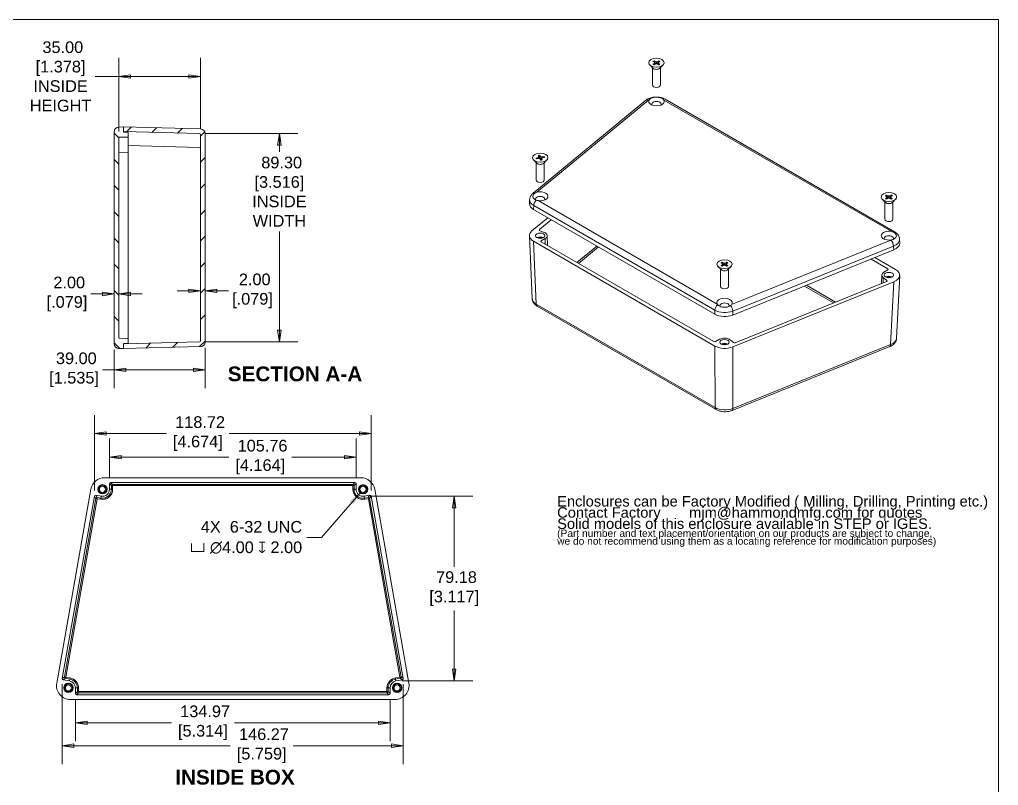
# Model space of a CAD drawing. Header units: millimetres. Extents: x 23 to 674, y 24 to 517.
# Drawn here: x 254.6 to 674.4, y 188.6 to 516.8 of the extents above; entities that cross this region are included whole.
import ezdxf

# ---------------------------------------------------------------- set-up
doc = ezdxf.new("R2010")
doc.units = ezdxf.units.MM
doc.header["$LTSCALE"] = 2.5
doc.linetypes.add('DASHED', pattern=[0.2067, 0.1654, -0.0413])
for name, color, linetype, lineweight in [('Dimension (ANSI)', 7, 'Continuous', 9), ('Hatch (ANSI)', 7, 'Continuous', 9), ('Hidden Narrow (ANSI)', 7, 'DASHED', 9), ('Sketch Geometry (ANSI)', 7, 'Continuous', 9), ('Symbol (ANSI)', 7, 'Continuous', 9), ('Visible (ANSI)', 7, 'Continuous', 9), ('Visible Narrow (ANSI)', 7, 'Continuous', 9)]:
    doc.layers.add(name, color=color, linetype=linetype, lineweight=lineweight)
doc.styles.add('Label Text (ANSI)', font='arialbd.ttf')
doc.styles.add('Note Text (ANSI)', font='arial.ttf')
doc.styles.add('Text Style20', font='arial.ttf')
doc.dimstyles.new('Default - mm (ANSI)', dxfattribs={"dimscale": 2.5, "dimtxt": 2, "dimasz": 2, "dimexe": 3.175, "dimexo": 1, "dimgap": 0.8, "dimtad": 0, "dimtih": 1, "dimtoh": 1, "dimrnd": 1e-08, "dimzin": 4, "dimdsep": 46, "dimtxsty": 'Note Text (ANSI)', "dimblk": 'Filled-1', "dimcen": 0.09, "dimdle": 10, "dimclrd": 256, "dimclre": 256, "dimclrt": 256, "dimadec": 1, "dimazin": 0, "dimtfac": 1.524, "dimtofl": 0, "dimtmove": 0, "dimatfit": 3, "dimfxl": 0, "dimtolj": 1, "dimtzin": 0, "dimlwd": -1, "dimlwe": -1, "dimarcsym": 0})
doc.dimstyles.new('Default - mm (ANSI)-06$7', dxfattribs={"dimscale": 2.5, "dimtxt": 2, "dimasz": 2.5, "dimexe": 3.175, "dimexo": 1.5875, "dimgap": 0.8, "dimtad": 0, "dimtih": 1, "dimtoh": 1, "dimlfac": 0.03937, "dimrnd": 1e-08, "dimzin": 0, "dimdsep": 46, "dimtxsty": 'Note Text (ANSI)', "dimcen": 0.09, "dimdle": 10, "dimclrd": 256, "dimclre": 256, "dimclrt": 256, "dimadec": 0, "dimazin": 0, "dimtfac": 1.524, "dimtofl": 0, "dimtmove": 0, "dimatfit": 3, "dimfxl": 0, "dimtolj": 1, "dimtzin": 0, "dimlwd": -1, "dimlwe": -1, "dimarcsym": 0})

# ---------------------------------------------------------------- blocks, each defined once
blk = doc.blocks.new('Title Blocks HAMMOND')
at = {"layer": 'Sketch Geometry (ANSI)'}
for p, q in [((270, 206.73), (9.35, 206.73)), ((270, 36.2), (270, 206.73))]:
    blk.add_line(p, q, dxfattribs=at)
at = {"layer": 'Symbol (ANSI)', "style": 'Text Style20'}
blk.add_attdef('<TITLE>_001', (224.48, 16.32), '', height=5, dxfattribs=at)
blk = doc.blocks.new('Filled-1')
at = {"color": 0}
for p, q in [((0, 0), (-1, 0.15)), ((-1, 0.15), (-1, -0.15)), ((-1, 0), (0, 0)), ((-1, -0.15), (0, 0))]:
    blk.add_line(p, q, dxfattribs=at)
at = {"color": 0, "flags": 128}
blk.add_lwpolyline([(-1, -0.15), (0, 0), (-1, 0.15), (-1, -0.15)], dxfattribs=at)
at = {"color": 0}
blk.add_solid([(-1, -0.15), (0, 0), (-1, 0.15), (-1, -0.15)], dxfattribs=at)
blk = doc.blocks.new('*D9')
at = {"layer": 'Defpoints', "color": 0, "transparency": 16777216}
for p in [(295.2, 377.89), (334.2, 378.7), (334.2, 366.78)]:
    blk.add_point(p, dxfattribs=at)
at = {"layer": 'Dimension (ANSI)', "transparency": 16777216}
for p, q in [((295.2, 375.39), (295.2, 358.84)), ((334.2, 376.2), (334.2, 358.84)), ((295.2, 366.78), (290.16, 366.78)), ((329.2, 366.78), (300.2, 366.78))]:
    blk.add_line(p, q, dxfattribs=at)
at = {"layer": 'Dimension (ANSI)', "transparency": 16777216, "xscale": 5, "yscale": 5, "zscale": 5, "rotation": 180}
blk.add_blockref('Filled-1', (295.2, 366.78), dxfattribs=at)
at = {"layer": 'Dimension (ANSI)', "transparency": 16777216, "xscale": 5, "yscale": 5, "zscale": 5}
blk.add_blockref('Filled-1', (334.2, 366.78), dxfattribs=at)
at = {"layer": 'Dimension (ANSI)', "transparency": 16777216, "insert": (277.95, 366.78), "char_height": 5, "attachment_point": 5, "style": 'Note Text (ANSI)'}
blk.add_mtext('\\A1; 39.00\\P[1.535]', dxfattribs=at)
blk = doc.blocks.new('*D10')
at = {"layer": 'Defpoints', "color": 0, "transparency": 16777216}
for p in [(331.71, 467.99), (331.71, 378.69), (366.02, 378.69)]:
    blk.add_point(p, dxfattribs=at)
at = {"layer": 'Dimension (ANSI)', "transparency": 16777216}
for p, q in [((334.21, 467.99), (373.96, 467.99)), ((366.02, 462.99), (366.02, 460.16)), ((366.02, 383.69), (366.02, 426.03)), ((334.21, 378.69), (373.96, 378.69))]:
    blk.add_line(p, q, dxfattribs=at)
at = {"layer": 'Dimension (ANSI)', "transparency": 16777216, "xscale": 5, "yscale": 5, "zscale": 5}
for p, rotation in [((366.02, 467.99), 90), ((366.02, 378.69), 270)]:
    blk.add_blockref('Filled-1', p, dxfattribs=dict(at, rotation=rotation))
at = {"layer": 'Dimension (ANSI)', "transparency": 16777216, "insert": (366.02, 443.09), "char_height": 5, "attachment_point": 5, "style": 'Note Text (ANSI)'}
blk.add_mtext('\\A1; 89.30\\P[3.516]{\\PINSIDE \\PWIDTH}', dxfattribs=at)
blk = doc.blocks.new('*D11')
at = {"layer": 'Defpoints', "color": 0, "transparency": 16777216}
for p in [(332.2, 492.49), (297.2, 466.43), (332.2, 467.49)]:
    blk.add_point(p, dxfattribs=at)
at = {"layer": 'Dimension (ANSI)', "transparency": 16777216}
for p, q in [((297.2, 468.93), (297.2, 500.42)), ((332.2, 469.99), (332.2, 500.42)), ((297.2, 492.49), (287.02, 492.49)), ((327.2, 492.49), (302.2, 492.49))]:
    blk.add_line(p, q, dxfattribs=at)
at = {"layer": 'Dimension (ANSI)', "transparency": 16777216, "xscale": 5, "yscale": 5, "zscale": 5, "rotation": 180}
blk.add_blockref('Filled-1', (297.2, 492.49), dxfattribs=at)
at = {"layer": 'Dimension (ANSI)', "transparency": 16777216, "xscale": 5, "yscale": 5, "zscale": 5}
blk.add_blockref('Filled-1', (332.2, 492.49), dxfattribs=at)
at = {"layer": 'Dimension (ANSI)', "transparency": 16777216, "insert": (272.17, 492.49), "char_height": 5, "attachment_point": 5, "style": 'Note Text (ANSI)'}
blk.add_mtext('\\A1; 35.00\\P[1.378]{\\PINSIDE\\PHEIGHT}', dxfattribs=at)
blk = doc.blocks.new('*D25')
at = {"layer": 'Defpoints', "color": 0, "transparency": 16777216}
for p in [(272.89, 234.46), (419.16, 234.46), (419.16, 205.67)]:
    blk.add_point(p, dxfattribs=at)
at = {"layer": 'Dimension (ANSI)', "transparency": 16777216}
for p, q in [((272.89, 231.96), (272.89, 197.73)), ((419.16, 231.96), (419.16, 197.73)), ((277.89, 205.67), (344.93, 205.67)), ((414.16, 205.67), (371.92, 205.67))]:
    blk.add_line(p, q, dxfattribs=at)
at = {"layer": 'Dimension (ANSI)', "transparency": 16777216, "xscale": 5, "yscale": 5, "zscale": 5, "rotation": 180}
blk.add_blockref('Filled-1', (272.89, 205.67), dxfattribs=at)
at = {"layer": 'Dimension (ANSI)', "transparency": 16777216, "xscale": 5, "yscale": 5, "zscale": 5}
blk.add_blockref('Filled-1', (419.16, 205.67), dxfattribs=at)
at = {"layer": 'Dimension (ANSI)', "transparency": 16777216, "insert": (358.43, 205.67), "char_height": 5, "attachment_point": 5, "style": 'Note Text (ANSI)'}
blk.add_mtext('\\A1; 146.27\\P[5.759]', dxfattribs=at)
blk = doc.blocks.new('*D26')
at = {"layer": 'Defpoints', "color": 0, "transparency": 16777216}
for p in [(278.54, 227.99), (413.51, 227.99), (278.54, 215.48)]:
    blk.add_point(p, dxfattribs=at)
at = {"layer": 'Dimension (ANSI)', "transparency": 16777216}
for p, q in [((278.54, 225.49), (278.54, 207.54)), ((413.51, 225.49), (413.51, 207.54)), ((283.54, 215.48), (319.71, 215.48)), ((408.51, 215.48), (346.7, 215.48))]:
    blk.add_line(p, q, dxfattribs=at)
at = {"layer": 'Dimension (ANSI)', "transparency": 16777216, "xscale": 5, "yscale": 5, "zscale": 5, "rotation": 180}
blk.add_blockref('Filled-1', (278.54, 215.48), dxfattribs=at)
at = {"layer": 'Dimension (ANSI)', "transparency": 16777216, "xscale": 5, "yscale": 5, "zscale": 5}
blk.add_blockref('Filled-1', (413.51, 215.48), dxfattribs=at)
at = {"layer": 'Dimension (ANSI)', "transparency": 16777216, "insert": (333.2, 215.48), "char_height": 5, "attachment_point": 5, "style": 'Note Text (ANSI)'}
blk.add_mtext('\\A1; 134.97\\P[5.314]', dxfattribs=at)
blk = doc.blocks.new('*D27')
at = {"layer": 'Defpoints', "color": 0, "transparency": 16777216}
for p in [(405.38, 339.44), (286.66, 312.59), (405.38, 312.59)]:
    blk.add_point(p, dxfattribs=at)
at = {"layer": 'Dimension (ANSI)', "transparency": 16777216}
for p, q in [((286.66, 315.09), (286.66, 347.38)), ((405.38, 315.09), (405.38, 347.38)), ((291.66, 339.44), (317.57, 339.44)), ((400.38, 339.44), (344.5, 339.44))]:
    blk.add_line(p, q, dxfattribs=at)
at = {"layer": 'Dimension (ANSI)', "transparency": 16777216, "xscale": 5, "yscale": 5, "zscale": 5, "rotation": 180}
blk.add_blockref('Filled-1', (286.66, 339.44), dxfattribs=at)
at = {"layer": 'Dimension (ANSI)', "transparency": 16777216, "xscale": 5, "yscale": 5, "zscale": 5}
blk.add_blockref('Filled-1', (405.38, 339.44), dxfattribs=at)
at = {"layer": 'Dimension (ANSI)', "transparency": 16777216, "insert": (331.04, 339.44), "char_height": 5, "attachment_point": 5, "style": 'Note Text (ANSI)'}
blk.add_mtext('\\A1; 118.72\\P[4.674]', dxfattribs=at)
blk = doc.blocks.new('*D28')
at = {"layer": 'Defpoints', "color": 0, "transparency": 16777216}
for p in [(398.9, 329.32), (293.14, 317.99), (398.9, 317.99)]:
    blk.add_point(p, dxfattribs=at)
at = {"layer": 'Dimension (ANSI)', "transparency": 16777216}
for p, q in [((293.14, 320.49), (293.14, 337.26)), ((398.9, 320.49), (398.9, 337.26)), ((298.14, 329.32), (344.33, 329.32)), ((393.9, 329.32), (371.32, 329.32))]:
    blk.add_line(p, q, dxfattribs=at)
at = {"layer": 'Dimension (ANSI)', "transparency": 16777216, "xscale": 5, "yscale": 5, "zscale": 5, "rotation": 180}
blk.add_blockref('Filled-1', (293.14, 329.32), dxfattribs=at)
at = {"layer": 'Dimension (ANSI)', "transparency": 16777216, "xscale": 5, "yscale": 5, "zscale": 5}
blk.add_blockref('Filled-1', (398.9, 329.32), dxfattribs=at)
at = {"layer": 'Dimension (ANSI)', "transparency": 16777216, "insert": (357.82, 329.32), "char_height": 5, "attachment_point": 5, "style": 'Note Text (ANSI)'}
blk.add_mtext('\\A1; 105.76\\P[4.164]', dxfattribs=at)
blk = doc.blocks.new('*D29')
at = {"layer": 'Defpoints', "color": 0, "transparency": 16777216}
for p in [(402.42, 312.58), (415.99, 233.4), (440.99, 233.4)]:
    blk.add_point(p, dxfattribs=at)
at = {"layer": 'Dimension (ANSI)', "transparency": 16777216}
for p, q in [((404.92, 312.58), (448.92, 312.58)), ((440.99, 307.58), (440.99, 282.37)), ((440.99, 238.4), (440.99, 263.61)), ((418.49, 233.4), (448.92, 233.4))]:
    blk.add_line(p, q, dxfattribs=at)
at = {"layer": 'Dimension (ANSI)', "transparency": 16777216, "xscale": 5, "yscale": 5, "zscale": 5}
for p, rotation in [((440.99, 312.58), 90), ((440.99, 233.4), 270)]:
    blk.add_blockref('Filled-1', p, dxfattribs=dict(at, rotation=rotation))
at = {"layer": 'Dimension (ANSI)', "transparency": 16777216, "insert": (440.99, 272.99), "char_height": 5, "attachment_point": 5, "style": 'Note Text (ANSI)'}
blk.add_mtext('\\A1; 79.18\\P[3.117]', dxfattribs=at)
blk = doc.blocks.new('*D33')
at = {"layer": 'Defpoints', "color": 0, "transparency": 16777216}
for p in [(332.2, 407.15), (334.2, 407.15), (332.2, 400.58)]:
    blk.add_point(p, dxfattribs=at)
at = {"layer": 'Dimension (ANSI)', "transparency": 16777216}
for p, q in [((327.2, 400.58), (322.2, 400.58)), ((339.2, 400.58), (344.2, 400.58))]:
    blk.add_line(p, q, dxfattribs=at)
at = {"layer": 'Dimension (ANSI)', "transparency": 16777216, "xscale": 5, "yscale": 5, "zscale": 5}
blk.add_blockref('Filled-1', (332.2, 400.58), dxfattribs=at)
at = {"layer": 'Dimension (ANSI)', "transparency": 16777216, "xscale": 5, "yscale": 5, "zscale": 5, "rotation": 180}
blk.add_blockref('Filled-1', (334.2, 400.58), dxfattribs=at)
at = {"layer": 'Dimension (ANSI)', "transparency": 16777216, "insert": (354.47, 400.58), "char_height": 5, "attachment_point": 5, "style": 'Note Text (ANSI)'}
blk.add_mtext('\\A1; 2.00\\P[.079]', dxfattribs=at)
blk = doc.blocks.new('*D34')
at = {"layer": 'Defpoints', "color": 0, "transparency": 16777216}
for p in [(295.2, 403.9), (297.2, 403.9), (297.2, 399.26)]:
    blk.add_point(p, dxfattribs=at)
at = {"layer": 'Dimension (ANSI)', "transparency": 16777216}
for p, q in [((290.2, 399.26), (285.2, 399.26)), ((302.2, 399.26), (307.2, 399.26))]:
    blk.add_line(p, q, dxfattribs=at)
at = {"layer": 'Dimension (ANSI)', "transparency": 16777216, "xscale": 5, "yscale": 5, "zscale": 5}
blk.add_blockref('Filled-1', (295.2, 399.26), dxfattribs=at)
at = {"layer": 'Dimension (ANSI)', "transparency": 16777216, "xscale": 5, "yscale": 5, "zscale": 5, "rotation": 180}
blk.add_blockref('Filled-1', (297.2, 399.26), dxfattribs=at)
at = {"layer": 'Dimension (ANSI)', "transparency": 16777216, "insert": (274.92, 399.26), "char_height": 5, "attachment_point": 5, "style": 'Note Text (ANSI)'}
blk.add_mtext('\\A1; 2.00\\P[.079]', dxfattribs=at)

msp = doc.modelspace()

# ---------------------------------------------------------------- hatches: boundary and pattern name
at = {"layer": 'Hatch (ANSI)'}
h = msp.add_hatch(dxfattribs=at)
h.set_pattern_fill('ANSI31', color=256, scale=63.5, angle=90.00021, style=0)
h.set_pattern_definition([(135.0002, (0, 0), (-5.61264, -5.61268), [])])
edge = h.paths.add_edge_path()
edge.add_line((295.197, 468.785), (295.197, 377.891))
edge.add_ellipse((297.197, 377.891), major_axis=(-2, 0), ratio=1, start_angle=0, end_angle=88.5)
edge.add_line((297.145, 375.892), (299.197, 375.838))
edge.add_line((299.197, 375.838), (299.197, 377.839))
edge.add_line((299.197, 377.839), (299.197, 378.088))
edge.add_line((299.197, 378.088), (300.954, 378.134))
edge.add_ellipse((300.947, 378.384), major_axis=(0.007, -0.25), ratio=1, start_angle=0, end_angle=88.5)
edge.add_line((301.197, 378.384), (301.197, 379.897))
edge.add_ellipse((300.947, 379.897), major_axis=(0.25, 0), ratio=1, start_angle=0, end_angle=88.5)
edge.add_line((300.954, 380.147), (297.197, 380.245))
edge.add_line((297.197, 380.245), (297.197, 466.431))
edge.add_line((297.197, 466.431), (300.954, 466.529))
edge.add_ellipse((300.947, 466.779), major_axis=(0.007, -0.25), ratio=1, start_angle=0, end_angle=88.5)
edge.add_line((301.197, 466.779), (301.197, 468.292))
edge.add_ellipse((300.947, 468.292), major_axis=(0.25, 0), ratio=1, start_angle=0, end_angle=88.5)
edge.add_line((300.954, 468.542), (299.197, 468.588))
edge.add_line((299.197, 468.588), (299.197, 468.837))
edge.add_line((299.197, 468.837), (299.197, 470.838))
edge.add_line((299.197, 470.838), (297.145, 470.784))
edge.add_ellipse((297.197, 468.785), major_axis=(-0.052, 1.999), ratio=1, start_angle=0, end_angle=88.5)
h = msp.add_hatch(dxfattribs=at)
h.set_pattern_fill('ANSI31', color=256, scale=63.5, style=0)
h.set_pattern_definition([(45, (0, 0), (-5.61266, 5.61266), [])])
edge = h.paths.add_edge_path()
edge.add_ellipse((332.197, 378.703), major_axis=(0.052, -1.999), ratio=1, start_angle=0, end_angle=88.5)
edge.add_line((334.197, 378.703), (334.197, 467.973))
edge.add_ellipse((332.197, 467.973), major_axis=(2, 0), ratio=1, start_angle=0, end_angle=88.5)
edge.add_line((332.25, 469.973), (299.197, 470.838))
edge.add_line((299.197, 470.838), (299.197, 468.837))
edge.add_line((299.197, 468.837), (331.711, 467.986))
edge.add_ellipse((331.697, 467.486), major_axis=(0.013, 0.5), ratio=1, start_angle=271.5, end_angle=360, ccw=False)
edge.add_line((332.197, 467.486), (332.197, 379.19))
edge.add_ellipse((331.697, 379.19), major_axis=(0.5, 0), ratio=1, start_angle=271.5, end_angle=360, ccw=False)
edge.add_line((331.711, 378.69), (299.197, 377.839))
edge.add_line((299.197, 377.839), (299.197, 375.838))
edge.add_line((299.197, 375.838), (332.25, 376.704))

# ---------------------------------------------------------------- linework, layer by layer
at = {"layer": 'Hidden Narrow (ANSI)'}
for centre in [(290.142, 315.534), (401.902, 315.534), (275.537, 230.444), (416.507, 230.444)]:
    msp.add_circle(centre, 1.753, dxfattribs=at)
at = {"layer": 'Visible (ANSI)'}
for p, q in [((526.233, 496.005), (524.843, 497.395)), ((526.004, 496.234), (526.004, 488.782)), ((526.713, 498.644), (526.218, 498.93)), ((526.218, 497.774), (526.713, 498.06)), ((526.713, 499.215), (527.208, 498.93)), ((526.936, 498.352), (526.713, 498.644)), ((526.713, 498.06), (526.936, 498.352)), ((526.713, 498.06), (526.801, 497.539)), ((527.208, 497.774), (526.713, 497.488)), ((526.936, 498.352), (527.089, 497.705)), ((526.945, 498.313), (527.127, 498.208)), ((527.208, 498.93), (527.127, 498.208)), ((527.127, 498.208), (527.714, 498.059)), ((527.208, 498.93), (527.714, 498.801)), ((527.714, 497.903), (527.208, 497.774)), ((527.714, 498.801), (528.22, 498.93)), ((527.714, 498.801), (527.714, 498.059)), ((527.714, 498.059), (528.301, 498.208)), ((528.22, 497.774), (527.714, 497.903)), ((528.22, 498.93), (528.715, 499.215)), ((528.22, 498.93), (528.301, 498.208)), ((528.715, 497.488), (528.22, 497.774)), ((528.301, 498.208), (528.483, 498.313)), ((528.492, 498.352), (528.339, 497.705)), ((528.715, 498.644), (528.492, 498.352)), ((528.492, 498.352), (528.715, 498.06)), ((528.715, 498.06), (528.627, 497.539)), ((529.21, 498.93), (528.715, 498.644)), ((528.715, 498.06), (529.21, 497.774)), ((529.195, 496.005), (530.585, 497.395)), ((529.424, 496.234), (529.424, 488.782)), ((474.779, 442.417), (523.06, 482.227)), ((531.435, 482.724), (629.778, 425.946)), ((299.197, 470.838), (297.145, 470.784)), ((332.25, 469.973), (299.197, 470.838)), ((299.197, 470.838), (299.197, 468.837)), ((299.197, 468.588), (299.197, 470.838)), ((295.197, 468.785), (295.197, 377.891)), ((297.197, 466.431), (300.954, 466.529)), ((297.197, 380.245), (297.197, 466.431)), ((299.197, 468.837), (331.711, 467.986)), ((300.954, 468.542), (299.197, 468.588)), ((301.197, 466.779), (301.197, 468.292)), ((301.197, 466.338), (301.197, 466.779)), ((301.197, 465.883), (301.197, 466.338)), ((332.197, 467.486), (332.197, 379.19)), ((334.197, 378.703), (334.197, 467.973)), ((301.197, 465.883), (301.197, 460.074)), ((301.197, 462.831), (331.711, 462.032)), ((300.954, 459.824), (297.197, 459.726)), ((301.197, 459.877), (301.197, 460.074)), ((301.197, 387.166), (301.197, 459.877)), ((476.088, 457.522), (476.752, 457.649)), ((476.752, 457.649), (477.178, 457.853)), ((476.752, 457.649), (476.792, 457.231)), ((477.206, 458.172), (476.985, 458.555)), ((477.178, 457.853), (477.206, 458.172)), ((477.178, 457.853), (477.297, 457.256)), ((477.206, 458.172), (477.348, 457.53)), ((477.553, 457.938), (477.744, 457.606)), ((477.649, 458.683), (477.87, 458.299)), ((477.87, 458.299), (477.744, 457.606)), ((477.744, 457.606), (478.153, 457.32)), ((477.87, 458.299), (478.222, 458.053)), ((478.222, 458.053), (478.153, 457.32)), ((478.222, 458.053), (478.775, 458.037)), ((478.995, 457.654), (478.569, 457.45)), ((478.775, 458.037), (479.439, 458.165)), ((478.775, 458.037), (478.787, 457.554)), ((479.66, 457.781), (478.995, 457.654)), ((476.393, 455.304), (475.003, 456.695)), ((476.164, 455.533), (476.164, 448.082)), ((476.973, 457.266), (476.309, 457.138)), ((477.525, 457.25), (476.973, 457.266)), ((477.324, 457.256), (477.348, 457.53)), ((477.878, 457.004), (477.525, 457.25)), ((478.098, 456.62), (477.878, 457.004)), ((478.153, 457.32), (478.537, 457.309)), ((478.431, 456.837), (478.416, 456.661)), ((478.569, 457.45), (478.431, 456.837)), ((478.542, 457.131), (478.442, 456.665)), ((478.569, 457.45), (478.542, 457.131)), ((478.542, 457.131), (478.763, 456.748)), ((479.355, 455.304), (480.745, 456.695)), ((479.584, 455.533), (479.584, 448.082)), ((626.394, 441.093), (625.899, 441.379)), ((626.394, 441.665), (626.889, 441.379)), ((626.617, 440.801), (626.394, 441.093)), ((626.394, 440.509), (626.617, 440.801)), ((626.617, 440.801), (626.77, 440.154)), ((626.889, 441.379), (626.808, 440.657)), ((626.889, 441.379), (627.395, 441.25)), ((627.395, 441.25), (627.901, 441.379)), ((627.395, 441.25), (627.395, 440.508)), ((627.901, 441.379), (628.396, 441.665)), ((627.901, 441.379), (627.982, 440.657)), ((628.173, 440.801), (628.02, 440.154)), ((628.396, 441.093), (628.173, 440.801)), ((628.173, 440.801), (628.396, 440.509)), ((628.891, 441.379), (628.396, 441.093)), ((473.26, 437.997), (473.331, 439.689)), ((625.914, 438.454), (624.524, 439.844)), ((625.685, 438.683), (625.685, 431.232)), ((625.899, 440.223), (626.394, 440.509)), ((626.394, 440.509), (626.482, 439.988)), ((626.889, 440.223), (626.394, 439.937)), ((626.626, 440.762), (626.808, 440.657)), ((626.808, 440.657), (627.395, 440.508)), ((627.395, 440.352), (626.889, 440.223)), ((627.395, 440.508), (627.982, 440.657)), ((627.901, 440.223), (627.395, 440.352)), ((628.396, 439.937), (627.901, 440.223)), ((627.982, 440.657), (628.164, 440.762)), ((628.396, 440.509), (628.308, 439.988)), ((628.396, 440.509), (628.891, 440.223)), ((628.876, 438.454), (630.266, 439.844)), ((629.105, 438.683), (629.105, 431.232)), ((552.751, 390.584), (475.015, 435.465)), ((481.186, 431.902), (474.343, 426.26)), ((477.492, 426.842), (482.623, 431.073)), ((473.26, 424.19), (474.386, 397.247)), ((479.594, 425.64), (477.614, 426.44)), ((480.873, 424.253), (481.01, 419.998)), ((475.015, 421.825), (552.751, 376.945)), ((478.259, 421.994), (479.995, 422.996)), ((552.336, 378.818), (478.259, 421.586)), ((632.03, 421.043), (631.945, 422.746)), ((629.474, 418.108), (560.432, 390.196)), ((555.899, 412.318), (555.404, 412.604)), ((555.404, 411.448), (555.899, 411.733)), ((555.899, 412.889), (556.394, 412.604)), ((556.122, 412.026), (555.899, 412.318)), ((555.899, 411.733), (556.122, 412.026)), ((555.899, 411.733), (555.987, 411.213)), ((556.394, 411.448), (555.899, 411.162)), ((556.122, 412.026), (556.275, 411.379)), ((556.131, 411.987), (556.313, 411.882)), ((556.394, 412.604), (556.313, 411.882)), ((556.313, 411.882), (556.9, 411.732)), ((556.394, 412.604), (556.9, 412.475)), ((556.9, 411.577), (556.394, 411.448)), ((556.9, 412.475), (557.406, 412.604)), ((556.9, 412.475), (556.9, 411.732)), ((556.9, 411.732), (557.487, 411.882)), ((557.406, 411.448), (556.9, 411.577)), ((557.406, 412.604), (557.901, 412.889)), ((557.406, 412.604), (557.487, 411.882)), ((557.901, 411.162), (557.406, 411.448)), ((557.487, 411.882), (557.669, 411.987)), ((557.678, 412.026), (557.525, 411.379)), ((557.901, 412.318), (557.678, 412.026)), ((557.678, 412.026), (557.901, 411.733)), ((557.901, 411.733), (557.813, 411.213)), ((558.396, 412.604), (557.901, 412.318)), ((557.901, 411.733), (558.396, 411.448)), ((619.77, 414.185), (627.009, 410.005)), ((630.275, 409.753), (621.434, 414.857)), ((555.419, 409.679), (554.029, 411.069)), ((555.19, 409.908), (555.19, 402.456)), ((558.381, 409.679), (559.771, 411.069)), ((558.61, 409.908), (558.61, 402.456)), ((624.395, 407.402), (624.279, 403.778)), ((627.009, 409.597), (625.274, 408.595)), ((632.03, 407.205), (630.687, 380.262)), ((560.432, 376.557), (629.474, 404.468)), ((626.426, 404.646), (561.44, 378.374)), ((624.938, 406.377), (626.549, 405.048)), ((476.555, 394.022), (553.263, 349.734)), ((301.197, 386.654), (301.197, 387.166)), ((301.197, 386.514), (301.197, 386.654)), ((301.197, 386.514), (301.197, 380.793)), ((300.954, 380.147), (297.197, 380.245)), ((331.711, 378.69), (299.197, 377.839)), ((299.197, 378.088), (300.954, 378.134)), ((299.197, 375.838), (299.197, 378.088)), ((299.197, 377.839), (299.197, 375.838)), ((301.197, 380.338), (301.197, 380.793)), ((301.197, 379.897), (301.197, 380.338)), ((301.197, 378.384), (301.197, 379.897)), ((554.779, 379.82), (553.043, 378.818)), ((560.744, 378.445), (559.357, 379.588)), ((297.145, 375.892), (299.197, 375.838)), ((299.197, 375.838), (332.25, 376.704)), ((560.134, 349.354), (627.736, 376.683)), ((400.989, 320.489), (291.055, 320.489)), ((285.148, 315.532), (270.512, 232.528)), ((293.142, 315.534), (293.142, 317.988)), ((293.642, 318.488), (398.402, 318.488)), ((398.902, 317.988), (398.902, 315.534)), ((421.532, 232.528), (406.896, 315.532)), ((272.885, 234.465), (286.662, 312.593)), ((287.241, 312.999), (289.621, 312.579)), ((402.423, 312.579), (404.804, 312.999)), ((405.383, 312.593), (419.159, 234.465)), ((276.058, 233.398), (273.291, 233.886)), ((418.753, 233.886), (415.986, 233.398)), ((278.537, 227.989), (278.537, 230.444)), ((413.007, 227.489), (279.037, 227.489)), ((413.507, 230.444), (413.507, 227.989)), ((276.419, 225.489), (415.625, 225.489))]:
    msp.add_line(p, q, dxfattribs=at)
for centre, radius in [((290.142, 315.534), 2), ((290.142, 315.534), 1.321), ((401.902, 315.534), 2), ((401.902, 315.534), 1.321), ((275.537, 230.444), 2), ((275.537, 230.444), 1.321), ((416.507, 230.444), 2), ((416.507, 230.444), 1.321)]:
    msp.add_circle(centre, radius, dxfattribs=at)
for centre, radius, start, end in [((297.197, 468.785), 2, 91.5, 180), ((300.947, 468.292), 0.25, 0, 88.5), ((300.947, 466.779), 0.25, 271.5, 0), ((331.697, 467.486), 0.5, 0, 88.5), ((332.197, 467.973), 2, 0, 88.5), ((331.697, 461.532), 0.5, 0, 88.5), ((300.947, 460.074), 0.25, 271.5, 0), ((297.197, 377.891), 2, 180, 268.5), ((300.947, 379.897), 0.25, 0, 88.5), ((300.947, 378.384), 0.25, 271.5, 0), ((331.697, 379.19), 0.5, 271.5, 0), ((332.197, 378.703), 2, 271.5, 0), ((290.142, 315.534), 3, 260, 0), ((401.902, 315.534), 3, 180, 280), ((275.537, 230.444), 3, 0, 80), ((416.507, 230.444), 3, 100, 180)]:
    msp.add_arc(centre, radius, start, end, dxfattribs=at)
for centre, major_axis in [((527.714, 498.352), (3.315, 0)), ((477.874, 457.651), (3.315, 0)), ((627.395, 440.801), (3.315, 0)), ((477.874, 424.221), (2, 0)), ((556.9, 412.026), (-3.315, 0)), ((627.395, 407.37), (2, 0)), ((556.9, 378.595), (2, 0))]:
    msp.add_ellipse(centre, major_axis=major_axis, ratio=0.5773503, dxfattribs=at)
for centre, major_axis, ratio, start_param, end_param in [((527.714, 498.352), (1.8, 0), 0.5773503, 2.1605034, 2.5518855), ((527.714, 498.352), (-1.8, 0), 0.5773503, 0.5897071, 0.9810892), ((527.714, 496.498), (-1.71, 0), 0.5773503, 0.5235512, 2.6180415), ((527.714, 498.352), (1.8, 0), 0.5773503, 0.5897071, 0.9810892), ((527.714, 498.352), (-1.8, 0), 0.5773503, 2.1605034, 2.5518855), ((527.714, 488.782), (1.71, 0), 0.5773503, 3.1415927, 6.2831853), ((527.714, 481.827), (3.3, 0), 0.5773503, 2.7485881, 6.5723383), ((527.714, 480.606), (2, 0), 0.5773503, 5.9934303, 9.7145329), ((477.874, 457.651), (1.8, 0), 0.5773503, 1.6959131, 2.0872952), ((477.874, 456.998), (-1.659, 0), 0.5773503, 4.9069144, 5.0861988), ((477.874, 457.651), (1.8, 0), 0.5773503, 0.1251168, 0.5164989), ((477.874, 457.651), (-1.8, 0), 0.5773503, 0.1251168, 0.5164989), ((477.874, 455.798), (-1.71, 0), 0.5773503, 0.5235512, 2.6180415), ((477.874, 457.651), (-1.8, 0), 0.5773503, 1.6959131, 2.0872952), ((477.874, 448.082), (1.71, 0), 0.5773503, 3.1415927, 6.2831853), ((477.874, 439.905), (2, 0), 0.5773503, 5.9934303, 9.7216323), ((477.874, 441.126), (3.3, 0), 0.5773503, 4.423236, 8.294507), ((627.395, 440.801), (1.8, 0), 0.5773503, 2.1605034, 2.5518855), ((627.395, 440.801), (1.8, 0), 0.5773503, 0.5897071, 0.9810892), ((479.262, 437.914), (-6.003, -0.001), 0.5770184, 6.2591244, 7.0681947), ((627.395, 440.801), (-1.8, 0), 0.5773503, 0.5897071, 0.9810892), ((627.395, 438.948), (-1.71, 0), 0.5773503, 0.5235512, 2.6180415), ((627.395, 440.801), (-1.8, 0), 0.5773503, 2.1605034, 2.5518855), ((627.395, 431.232), (1.71, 0), 0.5773503, 3.1415927, 6.2831853), ((479.262, 424.274), (-6.003, -0.001), 0.5770184, 5.6725063, 7.0681947), ((477.901, 426.677), (-0.5, 0), 0.5769786, 5.6724286, 7.2425397), ((477.874, 424.221), (3, 0), 0.5773503, 5.4977871, 7.2431164), ((627.395, 424.276), (-3.3, 0), 0.5773503, 4.423236, 8.2469862), ((627.395, 423.055), (2, 0), 0.5773503, 5.9904075, 9.7145329), ((477.874, 422.588), (-2, 0), 0.5773503, 3.9269908, 5.4977871), ((477.874, 422.588), (-1.321, 0), 0.5773503, 4.0185606, 5.4062174), ((478.613, 421.79), (-0.5, 0), 0.5769548, 5.4981298, 7.0682409), ((626.027, 420.945), (6.005, -0.001), 0.576879, 5.3238063, 6.3118508), ((556.9, 412.026), (1.8, 0), 0.5773503, 2.1605034, 2.5518855), ((556.9, 412.026), (-1.8, 0), 0.5773503, 0.5897071, 0.9810892), ((556.9, 412.026), (1.8, 0), 0.5773503, 0.5897071, 0.9810892), ((556.9, 412.026), (-1.8, 0), 0.5773503, 2.1605034, 2.5518855), ((556.9, 410.172), (-1.71, 0), 0.5773503, 0.5235512, 2.6180415), ((627.395, 407.37), (-3, 0), 0.5773503, 5.4977871, 6.8940505), ((626.655, 409.801), (0.5, 0), 0.5769548, 5.4981298, 7.0682409), ((626.027, 407.305), (6.005, -0.001), 0.576879, 5.3238063, 7.068319), ((627.395, 405.737), (-2, 0), 0.5773503, 3.9269908, 5.4977871), ((626.139, 404.882), (0.5, 0), 0.5769786, 5.3238309, 6.893942), ((627.395, 405.737), (-1.321, 0), 0.5773503, 4.0185606, 5.4062174), ((556.9, 402.456), (1.71, 0), 0.5773503, 3.1415927, 6.2831853), ((556.9, 395.501), (-3.3, 0), 0.5773503, 2.7010673, 6.5723383), ((556.9, 394.28), (2, 0), 0.5773503, 5.9805728, 9.7313922), ((556.992, 393.036), (6, 0.001), 0.5776824, 3.9271768, 5.3228652), ((552.69, 379.022), (0.5, 0), 0.577746, 3.9273334, 5.4974445), ((556.9, 378.595), (-3, 0), 0.5773503, 3.7524579, 5.4977871), ((556.9, 376.962), (-2, 0), 0.5773503, 3.9269908, 5.4977871), ((561.153, 378.611), (0.5, 0), 0.5777221, 3.7525659, 5.322677), ((556.992, 379.396), (-6, -0.001), 0.5776824, 0.7855842, 2.1812726), ((556.9, 376.962), (-1.321, 0), 0.5773503, 4.0185606, 5.4062174), ((291.058, 314.486), (-3.859, 4.599), 0.9994163, 5.5853411, 6.9810295), ((400.986, 314.486), (3.859, 4.599), 0.9994163, 5.5853411, 6.9810295), ((293.642, 317.988), (-0.354, 0.354), 0.999315, 5.4981298, 7.0682409), ((398.402, 317.988), (0.354, 0.354), 0.999315, 5.4981298, 7.0682409), ((287.154, 312.506), (-0.287, 0.41), 0.999315, 5.4981298, 7.0682409), ((404.89, 312.506), (0.287, 0.41), 0.999315, 5.4981298, 7.0682409), ((276.424, 231.491), (-4.6, -3.86), 0.9991712, 5.410929, 7.1554416), ((273.378, 234.378), (-0.41, -0.287), 0.999315, 5.4981298, 7.0682409), ((415.62, 231.491), (4.6, -3.86), 0.9991712, 5.410929, 7.1554416), ((418.666, 234.378), (0.41, -0.287), 0.999315, 5.4981298, 7.0682409), ((279.037, 227.989), (-0.354, -0.354), 0.999315, 5.4981298, 7.0682409), ((413.007, 227.989), (0.354, -0.354), 0.999315, 5.4981298, 7.0682409)]:
    msp.add_ellipse(centre, major_axis=major_axis, ratio=ratio, start_param=start_param, end_param=end_param, dxfattribs=at)
for points, degree in [([(526.713, 499.215), (526.706, 498.926), (526.701, 498.651)], 2), ([(528.727, 498.651), (528.722, 498.926), (528.715, 499.215)], 2), ([(530.609, 482.713), (530.722, 482.605), (530.815, 482.491), (530.877, 482.37)], 3), ([(477.649, 458.683), (477.599, 458.298), (477.553, 457.938)], 2), ([(479.4, 457.731), (479.42, 457.944), (479.439, 458.165)], 2), ([(626.394, 441.665), (626.387, 441.375), (626.382, 441.1)], 2), ([(628.408, 441.1), (628.403, 441.375), (628.396, 441.665)], 2), ([(476.933, 439.3), (476.727, 439.336), (476.522, 439.382), (476.328, 439.44)], 3), ([(628.336, 426.102), (628.546, 426.066), (628.754, 426.006), (628.952, 425.935)], 3), ([(555.887, 412.324), (555.892, 412.6), (555.899, 412.889)], 2), ([(557.913, 412.324), (557.908, 412.6), (557.901, 412.889)], 2), ([(553.999, 394.596), (553.888, 394.714), (553.798, 394.838), (553.737, 394.957)], 3)]:
    msp.add_open_spline(points, degree=degree, dxfattribs=at)
for points, knots in [([(523.06, 482.227), (523.498, 482.588), (523.987, 482.866), (525.044, 483.305), (525.615, 483.461), (526.79, 483.652), (527.393, 483.686), (528.59, 483.635), (529.184, 483.549), (530.326, 483.251), (530.873, 483.041), (531.398, 482.745), (531.417, 482.735), (531.435, 482.724)], [-0.8722563, -0.8722563, -0.8722563, -0.8722563, -0.5361, -0.5361, -0.1871975, -0.1871975, 0.1617051, 0.1617051, 0.5106076, 0.5106076, 0.8595101, 0.8595101, 0.8722563, 0.8722563, 0.8722563, 0.8722563]), ([(524.666, 482.556), (524.789, 482.729), (524.964, 482.881), (525.417, 483.161), (525.705, 483.281), (526.398, 483.481), (526.811, 483.548), (527.685, 483.603), (528.14, 483.586), (529.009, 483.466), (529.417, 483.363), (530.111, 483.085), (530.397, 482.915), (530.609, 482.713)], [-0.73196524, -0.73196524, -0.73196524, -0.73196524, -0.63486823, -0.63486823, -0.5253101, -0.5253101, -0.39641503, -0.39641503, -0.26171712, -0.26171712, -0.12758748, -0.12758748, 0, 0, 0, 0]), ([(473.331, 439.689), (473.34, 439.914), (473.373, 440.138), (473.479, 440.57), (473.553, 440.778), (473.733, 441.171), (473.839, 441.355), (474.074, 441.699), (474.204, 441.859), (474.48, 442.155), (474.626, 442.291), (474.779, 442.417)], [0.11122605, 0.11122605, 0.11122605, 0.11122605, 0.22854968, 0.22854968, 0.34587331, 0.34587331, 0.46319694, 0.46319694, 0.58052057, 0.58052057, 0.6978442, 0.6978442, 0.6978442, 0.6978442]), ([(476.328, 439.44), (475.991, 439.54), (475.693, 439.672), (475.179, 440.004), (474.975, 440.206), (474.703, 440.667), (474.648, 440.925), (474.711, 441.451), (474.83, 441.716), (475.226, 442.198), (475.491, 442.412), (475.816, 442.585)], [-0.63922996, -0.63922996, -0.63922996, -0.63922996, -0.52303133, -0.52303133, -0.39738643, -0.39738643, -0.26334214, -0.26334214, -0.12848679, -0.12848679, 0, 0, 0, 0]), ([(475.816, 442.585), (475.828, 442.592), (475.841, 442.599), (476.044, 442.704), (476.252, 442.791), (476.467, 442.85)], [0.992721306, 0.992721306, 0.992721306, 0.992721306, 0.99728903, 0.99728903, 1.06673099, 1.06673099, 1.06673099, 1.06673099]), ([(628.952, 425.935), (629.248, 425.827), (629.515, 425.689), (629.995, 425.354), (630.196, 425.156), (630.51, 424.699), (630.598, 424.44), (630.602, 423.926), (630.515, 423.676), (630.178, 423.229), (629.936, 423.033), (629.339, 422.716), (629.007, 422.599), (628.659, 422.516)], [-0.67941375, -0.67941375, -0.67941375, -0.67941375, -0.58478036, -0.58478036, -0.48050303, -0.48050303, -0.35766424, -0.35766424, -0.23308275, -0.23308275, -0.11311907, -0.11311907, 0, 0, 0, 0]), ([(629.778, 425.946), (629.996, 425.82), (630.207, 425.679), (630.607, 425.365), (630.798, 425.191), (631.149, 424.804), (631.311, 424.59), (631.59, 424.122), (631.707, 423.867), (631.878, 423.325), (631.931, 423.037), (631.945, 422.746)], [-0.87225634, -0.87225634, -0.87225634, -0.87225634, -0.7209627, -0.7209627, -0.56966906, -0.56966906, -0.41837542, -0.41837542, -0.26708178, -0.26708178, -0.11578814, -0.11578814, -0.11578814, -0.11578814]), ([(474.386, 397.247), (474.399, 396.954), (474.45, 396.665), (474.619, 396.118), (474.736, 395.86), (475.015, 395.388), (475.177, 395.173), (475.53, 394.782), (475.721, 394.607), (476.123, 394.29), (476.335, 394.149), (476.555, 394.022)], [-0.06310429, -0.06310429, -0.06310429, -0.06310429, 0.08908541, 0.08908541, 0.2412751, 0.2412751, 0.3934648, 0.3934648, 0.5456545, 0.5456545, 0.6978442, 0.6978442, 0.6978442, 0.6978442]), ([(559.456, 394.295), (559.202, 394.113), (558.893, 393.955), (558.179, 393.704), (557.774, 393.618), (556.91, 393.541), (556.456, 393.559), (555.588, 393.706), (555.181, 393.834), (554.491, 394.171), (554.208, 394.373), (553.999, 394.596)], [-0.63891221, -0.63891221, -0.63891221, -0.63891221, -0.52160496, -0.52160496, -0.39555288, -0.39555288, -0.26115467, -0.26115467, -0.12677126, -0.12677126, 0, 0, 0, 0]), ([(559.885, 394.688), (559.784, 394.564), (559.647, 394.436), (559.478, 394.311), (559.467, 394.303), (559.456, 394.295)], [0.743113996, 0.743113996, 0.743113996, 0.743113996, 0.812555956, 0.812555956, 0.81712368, 0.81712368, 0.81712368, 0.81712368]), ([(627.736, 376.683), (628.024, 376.799), (628.303, 376.935), (628.838, 377.251), (629.093, 377.431), (629.569, 377.844), (629.791, 378.077), (630.18, 378.607), (630.347, 378.903), (630.593, 379.552), (630.67, 379.904), (630.687, 380.262)], [-0.87225634, -0.87225634, -0.87225634, -0.87225634, -0.68611362, -0.68611362, -0.49997091, -0.49997091, -0.31382819, -0.31382819, -0.12768547, -0.12768547, 0.05845725, 0.05845725, 0.05845725, 0.05845725]), ([(553.263, 349.734), (553.666, 349.502), (554.095, 349.318), (554.989, 349.032), (555.454, 348.93), (556.4, 348.804), (556.881, 348.78), (557.839, 348.809), (558.317, 348.862), (559.248, 349.047), (559.701, 349.179), (560.134, 349.354)], [-0.6978442, -0.6978442, -0.6978442, -0.6978442, -0.4187065, -0.4187065, -0.1395688, -0.1395688, 0.1395688, 0.1395688, 0.4187065, 0.4187065, 0.6978442, 0.6978442, 0.6978442, 0.6978442])]:
    msp.add_open_spline(points, degree=3, knots=knots, dxfattribs=at)
at = {"layer": 'Visible Narrow (ANSI)'}
for p, q in [((476.467, 442.85), (524.332, 482.317)), ((530.877, 482.37), (628.336, 426.102)), ((475.015, 435.465), (475.085, 437.144)), ((475.085, 437.144), (552.757, 392.301)), ((553.737, 394.957), (476.933, 439.3)), ((477.507, 426.499), (477.492, 426.842)), ((476.141, 394.895), (475.015, 421.825)), ((478.278, 421.575), (478.259, 421.994)), ((479.995, 422.996), (480.05, 420.552)), ((502.17, 419.787), (493.606, 412.725)), ((628.244, 422.323), (559.885, 394.688)), ((560.438, 391.913), (629.391, 419.788)), ((629.391, 419.788), (629.474, 418.108)), ((494.249, 412.354), (502.813, 419.416)), ((627.009, 410.005), (626.99, 409.586)), ((624.938, 406.377), (624.876, 404.019)), ((626.549, 405.048), (626.534, 404.705)), ((629.474, 404.468), (628.133, 377.549)), ((591.197, 402.634), (603.656, 395.441)), ((604.477, 395.772), (592.018, 402.965)), ((552.849, 350.607), (476.141, 394.895)), ((552.757, 392.301), (552.751, 390.584)), ((560.432, 390.196), (560.438, 391.913)), ((552.751, 376.945), (552.849, 350.607)), ((560.531, 350.219), (560.432, 376.557)), ((628.133, 377.549), (560.531, 350.219)), ((293.142, 317.988), (293.994, 317.137)), ((293.142, 315.534), (293.994, 315.534)), ((294.493, 317.636), (293.642, 318.488)), ((294.493, 317.137), (293.994, 317.137)), ((293.994, 317.137), (293.994, 315.534)), ((293.994, 315.534), (294.493, 315.534)), ((294.493, 317.137), (294.493, 317.636)), ((397.551, 317.636), (294.493, 317.636)), ((294.493, 315.534), (294.493, 317.137)), ((294.493, 317.137), (397.551, 317.137)), ((398.402, 318.488), (397.551, 317.636)), ((397.551, 317.636), (397.551, 317.137)), ((397.551, 317.137), (397.551, 315.534)), ((398.051, 317.137), (397.551, 317.137)), ((398.051, 315.534), (397.551, 315.534)), ((398.051, 317.137), (398.902, 317.988)), ((398.051, 315.534), (398.051, 317.137)), ((398.902, 315.534), (398.051, 315.534)), ((287.352, 311.607), (273.872, 235.156)), ((274.364, 235.069), (287.844, 311.52)), ((286.662, 312.593), (287.352, 311.607)), ((287.931, 312.013), (287.241, 312.999)), ((287.352, 311.607), (287.844, 311.52)), ((287.931, 312.013), (287.844, 311.52)), ((287.844, 311.52), (289.387, 311.248)), ((289.473, 311.741), (287.931, 312.013)), ((289.473, 311.741), (289.387, 311.248)), ((289.621, 312.579), (289.473, 311.741)), ((402.423, 312.579), (402.571, 311.741)), ((404.113, 312.013), (402.571, 311.741)), ((402.571, 311.741), (402.658, 311.248)), ((402.658, 311.248), (404.2, 311.52)), ((404.804, 312.999), (404.113, 312.013)), ((404.2, 311.52), (404.113, 312.013)), ((404.2, 311.52), (404.692, 311.607)), ((404.2, 311.52), (417.68, 235.069)), ((404.692, 311.607), (405.383, 312.593)), ((418.173, 235.156), (404.692, 311.607)), ((273.872, 235.156), (272.885, 234.465)), ((274.364, 235.069), (273.872, 235.156)), ((418.173, 235.156), (417.68, 235.069)), ((419.159, 234.465), (418.173, 235.156)), ((273.291, 233.886), (274.277, 234.577)), ((274.364, 235.069), (274.277, 234.577)), ((274.277, 234.577), (276.206, 234.236)), ((276.293, 234.729), (274.364, 235.069)), ((276.058, 233.398), (276.206, 234.236)), ((276.206, 234.236), (276.293, 234.729)), ((417.68, 235.069), (415.752, 234.729)), ((415.838, 234.236), (415.752, 234.729)), ((415.838, 234.236), (417.767, 234.577)), ((415.986, 233.398), (415.838, 234.236)), ((417.767, 234.577), (417.68, 235.069)), ((417.767, 234.577), (418.753, 233.886)), ((278.537, 230.444), (279.389, 230.444)), ((279.389, 228.84), (278.537, 227.989)), ((279.037, 227.489), (279.888, 228.341)), ((279.389, 230.444), (279.888, 230.444)), ((279.389, 230.444), (279.389, 228.84)), ((279.389, 228.84), (279.888, 228.84)), ((279.888, 228.84), (279.888, 230.444)), ((279.888, 228.341), (279.888, 228.84)), ((412.156, 228.84), (279.888, 228.84)), ((279.888, 228.341), (412.156, 228.341)), ((412.156, 230.444), (412.156, 228.84)), ((412.656, 230.444), (412.156, 230.444)), ((412.156, 228.84), (412.156, 228.341)), ((412.156, 228.84), (412.656, 228.84)), ((412.156, 228.341), (413.007, 227.489)), ((412.656, 228.84), (412.656, 230.444)), ((413.507, 230.444), (412.656, 230.444)), ((413.507, 227.989), (412.656, 228.84))]:
    msp.add_line(p, q, dxfattribs=at)
for centre, radius, start, end in [((290.142, 315.534), 4.351, 260, 0), ((290.142, 315.534), 3.851, 260, 0), ((401.902, 315.534), 4.351, 180, 280), ((401.902, 315.534), 3.851, 180, 280), ((275.537, 230.444), 3.851, 0, 80), ((275.537, 230.444), 4.351, 0, 80), ((416.507, 230.444), 4.351, 100, 180), ((416.507, 230.444), 3.851, 100, 180)]:
    msp.add_arc(centre, radius, start, end, dxfattribs=at)
for centre, major_axis, ratio, start_param, end_param in [((530.435, 480.992), (1, 1.732), 0.5773503, 0, 0.6621953), ((524.332, 480.684), (-1.272, 1.543), 0.6688348, 5.3938976, 6.2831853), ((527.608, 480.99), (4, 0), 0.5778219, 2.397368, 2.5304633), ((476.051, 440.874), (-1.272, 1.543), 0.6688348, 5.5381116, 6.2831853), ((479.33, 439.55), (-6.001, 0.083), 0.5763557, 6.2671849, 7.0762552), ((476.499, 437.918), (-1, -1.732), 0.5773503, 4.0485603, 5.4716072), ((628.778, 424.214), (1, 1.732), 0.5773503, 0, 0.6621953), ((625.946, 424.215), (4.003, 0), 0.576879, 5.3238063, 5.4569016), ((628.244, 420.69), (0.75, -1.854), 0.4683232, 0.8848584, 2.4294747), ((625.946, 422.582), (6.001, 0.099), 0.5761235, 5.3141954, 6.3022399), ((480.386, 397.387), (-6.001, -0.084), 0.5779748, 0.0160904, 0.7770389), ((477.555, 395.754), (-1, -1.732), 0.5773503, 5.5239671, 6.2831853), ((554.171, 393.074), (-1, -1.732), 0.5773503, 4.0485603, 5.4716072), ((556.998, 394.708), (6, -0.007), 0.5681978, 3.9279251, 5.3236135), ((559.292, 392.815), (0.75, -1.854), 0.4683232, 0.8848584, 2.2852607), ((624.688, 380.428), (6.001, -0.1), 0.5780518, 5.3332894, 6.264003), ((626.986, 378.537), (0.75, -1.854), 0.4683232, 0, 0.8324985), ((554.263, 351.466), (-1, -1.732), 0.5773503, 5.5239671, 6.2831853), ((557.091, 353.101), (-6, -0.008), 0.5867231, 0.7849261, 2.1806145), ((559.384, 351.208), (0.75, -1.854), 0.4683232, 0, 0.8324985), ((294.493, 317.137), (0.354, 0.354), 0.999315, 0.7857408, 2.3558519), ((397.551, 317.137), (0.354, -0.354), 0.999315, 0.7857408, 2.3558519), ((287.844, 311.52), (0.41, 0.287), 0.999315, 0.7857408, 2.3558519), ((404.2, 311.52), (0.41, -0.287), 0.999315, 0.7857408, 2.3558519), ((274.364, 235.069), (-0.287, 0.41), 0.999315, 0.7857408, 2.3558519), ((417.68, 235.069), (-0.287, -0.41), 0.999315, 0.7857408, 2.3558519), ((279.888, 228.84), (-0.354, 0.354), 0.999315, 0.7857408, 2.3558519), ((412.156, 228.84), (-0.354, -0.354), 0.999315, 0.7857408, 2.3558519)]:
    msp.add_ellipse(centre, major_axis=major_axis, ratio=ratio, start_param=start_param, end_param=end_param, dxfattribs=at)

# ---------------------------------------------------------------- block references
at = {"xscale": 2.5, "yscale": 2.5, "zscale": 2.5}
msp.add_blockref('Title Blocks HAMMOND', (-0.622, 0.031), dxfattribs=at)

# ---------------------------------------------------------------- texts
at = {"layer": 'Symbol (ANSI)', "char_height": 6.35, "attachment_point": 7, "line_spacing_factor": 0.25, "style": 'Label Text (ANSI)'}
for s, insert in [('SECTION A-A', (343.884, 361.745)), ('INSIDE BOX', (321.342, 188.91))]:
    msp.add_mtext(s, dxfattribs=dict(at, insert=insert))
at = {"layer": 'Symbol (ANSI)', "color": 5, "true_color": 0x0000ff, "insert": (485.136, 299.394), "char_height": 5, "width": 185.75964, "attachment_point": 4, "line_spacing_factor": 0.639812, "style": 'Note Text (ANSI)'}
msp.add_mtext('{\\H0.9x;Enclosures can be Factory Modified ( Milling, Drilling, Printing etc.)\\PContact Factory       mjm@hammondmfg.com for quotes\\H1.5042x; \\H0.66482x;\\PSolid models of this enclosure available in STEP or IGES.\\H1.571x; \\H0.67192x;\\P\\H0.65789x;(Part number and text placement/orientation on our products are subject to change,\\H1.8285x; \\H0.5469x;\\Pwe do not recommend using them as a locating reference for modification purposes)\\fCalibri|b0|i0|c0|p34;\\H1.5141x; \\H0.66046x;\\P\\H1.4509x; }', dxfattribs=at)
at = {"layer": 'Symbol (ANSI)', "insert": (375.785, 294.925), "char_height": 5, "width": 55.85437, "attachment_point": 6, "line_spacing_factor": 1.05, "style": 'Note Text (ANSI)'}
msp.add_mtext('{4X  6-32 UNC\\P\\fAIGDT|b0|i0;\\H5.0000;v\\fArial|b0|i0;\\H5.0000; \\fAIGDT|b0|i0;\\H5.0000;n\\fArial|b0|i0;\\H5.0000;4.00 \\fAIGDT|b0|i0;\\H5.0000;x\\fArial|b0|i0;\\H5.0000; 2.00}', dxfattribs=at)

# ---------------------------------------------------------------- dimensions: what is measured, and where the dimension line sits
at = {"layer": 'Dimension (ANSI)'}
for base, p1, p2, angle, text, override, picture, middle in [((332.197, 492.486), (297.197, 466.431), (332.197, 467.486), 180, ' <>\\X[1.378]{\\PINSIDE\\PHEIGHT}', {"dimgap": 0.8, "dimtih": 0, "dimtoh": 0, "dimdec": 2, "dimpost": '\\X', "dimtol": 0, "dimlim": 0, "dimtp": 0, "dimtm": 0, "dimtdec": 2, "dimatfit": 2}, '*D11', (272.174, 492.486)), ((366.02, 378.69), (331.711, 467.986), (331.711, 378.69), 90, ' <>\\X[3.516]{\\PINSIDE \\PWIDTH}', {"dimgap": 0.8, "dimdec": 2, "dimpost": '\\X', "dimtol": 0, "dimlim": 0, "dimtp": 0, "dimtm": 0, "dimtdec": 2, "dimatfit": 1}, '*D10', (366.02, 443.095)), ((297.197, 399.257), (295.197, 403.897), (297.197, 403.897), 180, ' <>\\X[.079]', {"dimgap": 0.8, "dimtih": 0, "dimtoh": 0, "dimdec": 2, "dimpost": '\\X', "dimse1": 1, "dimse2": 1, "dimtol": 0, "dimlim": 0, "dimtp": 0, "dimtm": 0, "dimtdec": 2, "dimatfit": 1}, '*D34', (274.923, 399.257)), ((334.197, 366.778), (295.197, 377.891), (334.197, 378.703), 180, ' <>\\X[1.535]', {"dimgap": 0.8, "dimtih": 0, "dimtoh": 0, "dimdec": 2, "dimpost": '\\X', "dimtol": 0, "dimlim": 0, "dimtp": 0, "dimtm": 0, "dimtdec": 2, "dimatfit": 2}, '*D9', (277.946, 366.778)), ((405.383, 339.442), (286.662, 312.593), (405.383, 312.593), 180, ' <>\\X[4.674]', {"dimgap": 0.8, "dimtih": 0, "dimtoh": 0, "dimdec": 2, "dimpost": '\\X', "dimtol": 0, "dimlim": 0, "dimtp": 0, "dimtm": 0, "dimtdec": 2, "dimatfit": 1}, '*D27', (331.036, 339.442)), ((398.902, 329.318), (293.142, 317.988), (398.902, 317.988), 180, ' <>\\X[4.164]', {"dimgap": 0.8, "dimtih": 0, "dimtoh": 0, "dimdec": 2, "dimpost": '\\X', "dimtol": 0, "dimlim": 0, "dimtp": 0, "dimtm": 0, "dimtdec": 2, "dimatfit": 1}, '*D28', (357.824, 329.318)), ((440.986, 233.398), (402.423, 312.579), (415.986, 233.398), 90, ' <>\\X[3.117]', {"dimgap": 0.8, "dimdec": 2, "dimpost": '\\X', "dimtol": 0, "dimlim": 0, "dimtp": 0, "dimtm": 0, "dimtdec": 2, "dimatfit": 1}, '*D29', (440.986, 272.989)), ((419.159, 205.666), (272.885, 234.465), (419.159, 234.465), 180, ' <>\\X[5.759]', {"dimgap": 0.8, "dimtih": 0, "dimtoh": 0, "dimdec": 2, "dimpost": '\\X', "dimtol": 0, "dimlim": 0, "dimtp": 0, "dimtm": 0, "dimtdec": 2, "dimatfit": 1}, '*D25', (358.429, 205.666)), ((278.537, 215.476), (413.507, 227.989), (278.537, 227.989), 180, ' <>\\X[5.314]', {"dimgap": 0.8, "dimtih": 0, "dimtoh": 0, "dimdec": 2, "dimpost": '\\X', "dimtol": 0, "dimlim": 0, "dimtp": 0, "dimtm": 0, "dimtdec": 2, "dimatfit": 1}, '*D26', (333.204, 215.476))]:
    dim = msp.add_linear_dim(base=base, p1=p1, p2=p2, angle=angle, text=text, dimstyle='Default - mm (ANSI)', override=override, dxfattribs=at)
    dim.commit()
    dim.dimension.update_dxf_attribs({"geometry": picture, "text_midpoint": middle, "dimtype": 160})
dim = msp.add_linear_dim(base=(332.197, 400.583), p1=(334.197, 407.146), p2=(332.197, 407.146), text=' <>\\X[.079]', dimstyle='Default - mm (ANSI)', override={"dimgap": 0.8, "dimtih": 0, "dimtoh": 0, "dimdec": 2, "dimpost": '\\X', "dimse1": 1, "dimse2": 1, "dimtol": 0, "dimlim": 0, "dimtp": 0, "dimtm": 0, "dimtdec": 2, "dimatfit": 1}, dxfattribs=at)
dim.commit()
dim.dimension.update_dxf_attribs({"geometry": '*D33', "text_midpoint": (354.472, 400.583), "dimtype": 160})

# ---------------------------------------------------------------- leaders
at = {"layer": 'Symbol (ANSI)', "annotation_type": 0, "has_hookline": 1, "hookline_direction": 1, "text_width": 55.138}
msp.add_leader([(401.046, 314.528), (384.035, 294.925), (377.785, 294.925)], dimstyle='Default - mm (ANSI)-06$7', override={"dimtad": 0}, dxfattribs=at)

doc.saveas('drawing.dxf')
